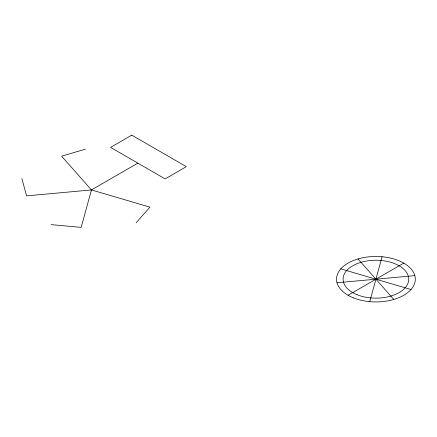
<?xml version="1.0" encoding="UTF-8"?>
<svg xmlns="http://www.w3.org/2000/svg" width="437" height="437" viewBox="0 0 437 437"><rect width="100%" height="100%" fill="white"/><g stroke="black" fill="none" stroke-linecap="round" stroke-linejoin="round"><path stroke-width="0.66" d="M137.857 163.143L91.437 189.942L81.167 227.377L51.184 224.634M369.751 301.656L382.075 256.732M136.147 222.766L149.929 207.149L91.437 189.942L26.597 195.874L21.85 178.564M348.06 295.275L403.761 263.118M85.466 149.164L61.633 156.173L91.437 189.942M337.009 282.755L414.817 275.638M340.816 268.87L411.009 289.518M358.029 258.933L393.792 299.46M131.772 135.148L110.572 147.389L165.142 178.897L186.342 166.655L131.772 135.148M357.084 294.718A32.824 18.949 0 0 0 408.611 280.849A32.824 18.949 0 0 0 362.038 262.02A32.824 18.949 0 0 0 357.084 294.718M353.32 297.821A39.39 22.74 0 0 0 415.15 281.177A39.39 22.74 0 0 0 359.263 258.584A39.39 22.74 0 0 0 353.32 297.821"/></g></svg>
